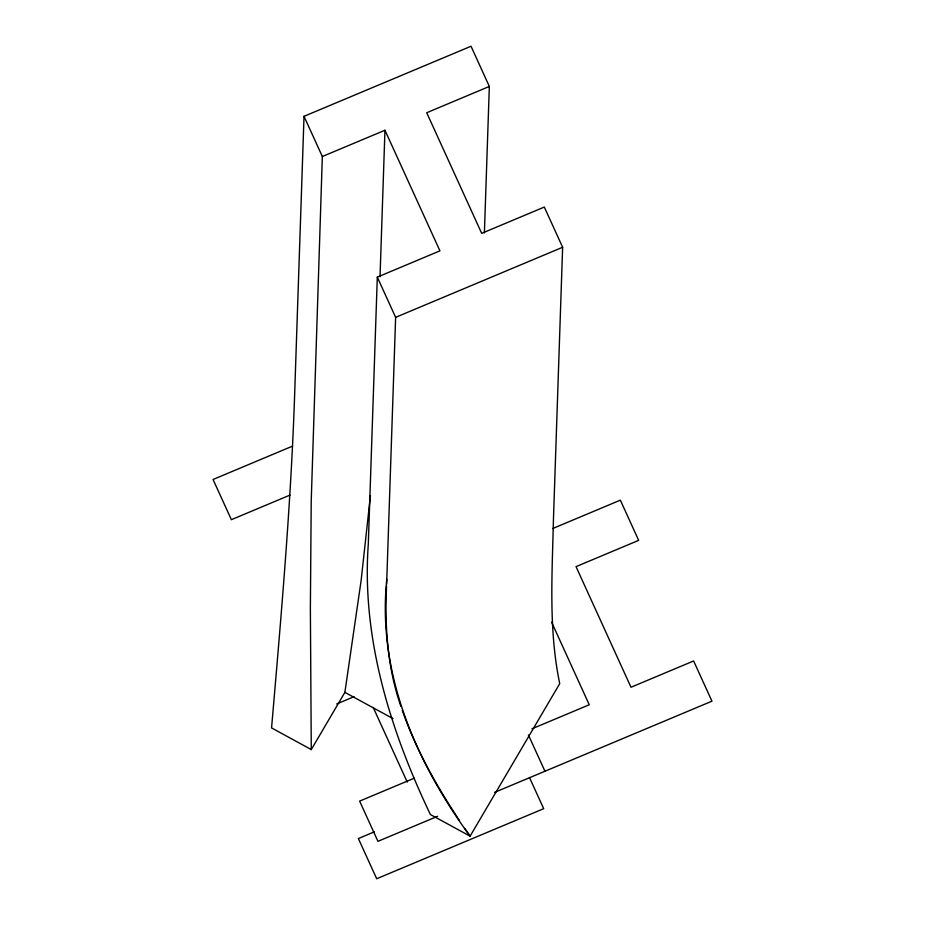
<?xml version="1.0" encoding="UTF-8"?>
<svg xmlns="http://www.w3.org/2000/svg" width="925" height="925" viewBox="0 0 925 925"><rect width="100%" height="100%" fill="white"/><g stroke="black" fill="none" stroke-linecap="round" stroke-linejoin="round"><path stroke-width="1.39" d="M386.558 586.357C384.65 626.768 387.506 667.862 400.895 706.33M386.789 579.327C377.088 672.914 415.834 762.003 470.097 836.177L559.729 683.633C548.502 629.983 552.167 574.783 553.416 520.37L562.631 247.264L544.305 207.061L481.682 233.343L426.714 112.734L489.337 86.453L471.022 46.25L304.024 116.319L294.878 387.402C291.306 501.153 281.293 614.57 271.568 727.917L311.274 749.574L344.886 692.362L361.097 580.773L370.428 495.592M304.024 116.319L322.339 156.522L311.216 501.257L310.372 608.615L311.274 749.574M322.339 156.522L384.962 130.252L439.93 250.86L377.308 277.142L368.3 544.097C361.432 638.123 390.338 730.484 430.391 814.532L470.097 836.177L464.766 828.43M380.025 276.737L384.962 130.252M386.627 584.299L395.634 317.344L377.308 277.142M484.399 232.938L489.337 86.453M395.634 317.344L562.631 247.264M292.577 446.116L213.051 479.485L231.377 519.688L289.999 495.095M552.745 528.522L620.34 500.159L638.655 540.362L576.032 566.643L631 687.252L693.623 660.97L711.949 701.173L494.586 792.378M336.712 703.96L354.032 696.687M414.261 778.191L359.628 801.119L377.955 841.322L437.594 816.301M531.956 728.808L589.248 704.769L551.612 622.178M374.359 831.841L358.368 838.547L376.695 878.75L543.692 808.681L529.505 777.555M344.886 692.362L393.033 718.621M459.54 820.66C436.612 786.077 415.972 749.608 402.259 710.331M528.395 734.936L544.952 771.253M373.191 707.394L407.254 782.111"/></g></svg>
